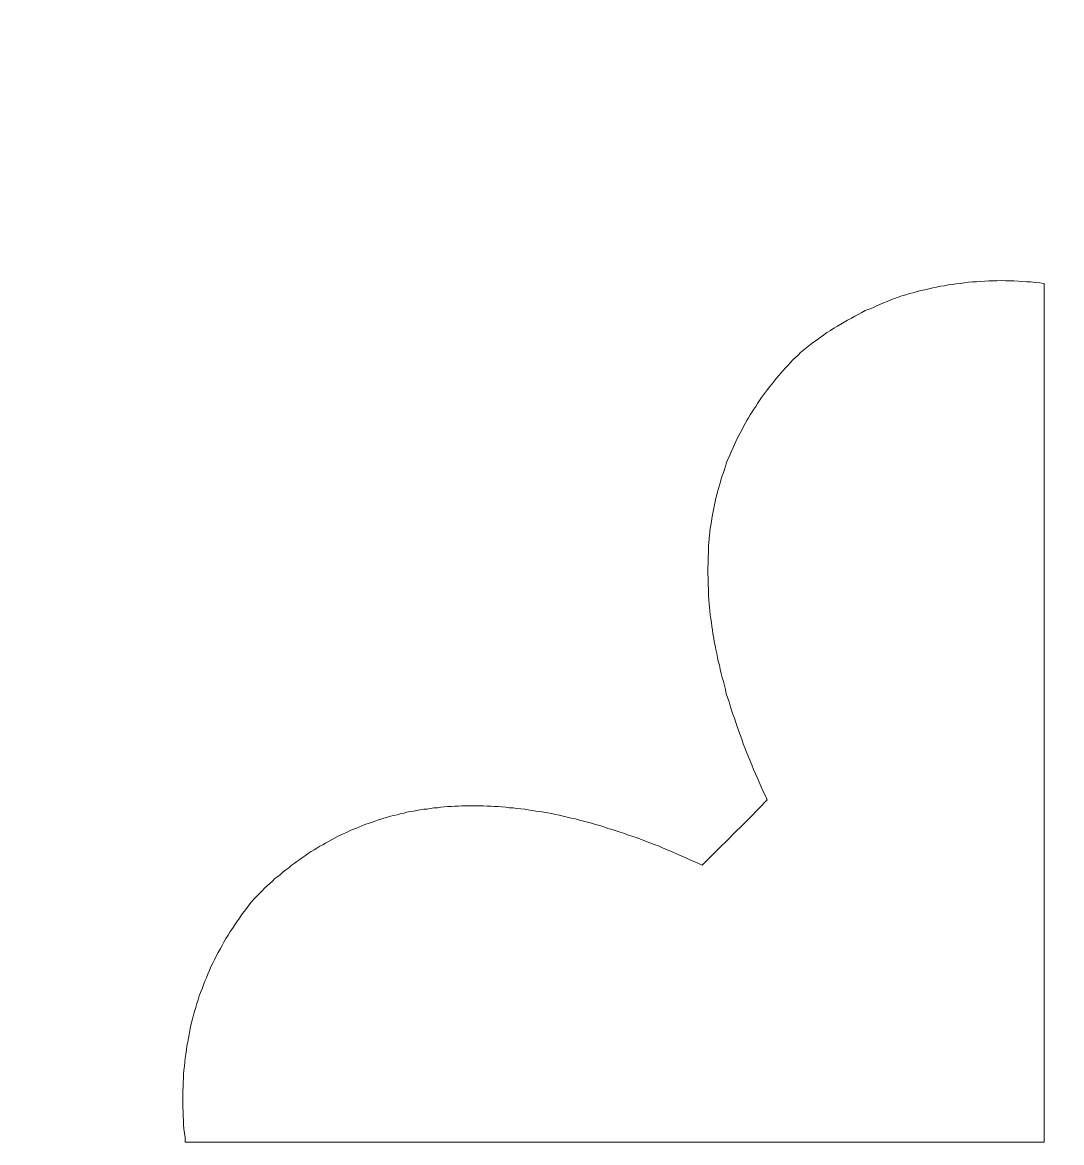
# Model space of a CAD drawing. Header units: centimetres. Extents: x -9.8 to 10, y -7 to 14.1.
# Drawn here: x 8.613 to 9.419, y -6.525 to -5.656 of the extents above; entities that cross this region are included whole.
import ezdxf

# ---------------------------------------------------------------- set-up
doc = ezdxf.new("R2010")
doc.units = ezdxf.units.CM
doc.header["$MEASUREMENT"] = 0
doc.layers.add('layer 1', color=7, linetype='Continuous')

msp = doc.modelspace()

# ---------------------------------------------------------------- linework, layer by layer
at = {"layer": 'layer 1', "color": 114, "lineweight": 9}
for points in [[(-9.82468, 2.6971), (-9.82468, 2.6971), (9.96952, 2.6971), (9.96952, 2.6971), (9.96952, 2.6971), (9.96952, 2.6971), (9.96952, -6.95964), (9.96952, -6.95964), (9.96952, -6.95964), (9.96952, -6.95964), (-9.82468, -6.95964), (-9.82468, -6.95964), (-9.82468, -6.95964), (-9.82468, -6.95964), (-9.82468, 2.6971), (-9.82468, 2.6971)], [(-9.57944, 2.4229), (-9.57944, 2.4229), (9.72428, 2.4229), (9.72428, 2.4229), (9.72428, 2.4229), (9.72428, 2.4229), (9.72428, -6.74336), (9.72428, -6.74336), (9.72428, -6.74336), (9.72428, -6.74336), (-9.57944, -6.74336), (-9.57944, -6.74336), (-9.57944, -6.74336), (-9.57944, -6.74336), (-9.57944, 2.4229), (-9.57944, 2.4229)]]:
    msp.add_open_spline(points, degree=3, knots=[0, 0, 0, 0, 0.2, 0.2, 0.2, 0.2, 0.4, 0.4, 0.4, 0.4, 0.6, 0.6, 0.6, 0.6, 1, 1, 1, 1], dxfattribs=at)
at = {"layer": 'layer 1', "color": 177, "lineweight": 9}
for points, knots in [([(8.2899, -6.70952), (8.2899, -6.70952), (8.5993, -6.70952), (8.5993, -6.70952), (8.5993, -6.70952), (8.5993, -6.70952), (9.59126, -6.70952), (9.59126, -6.70952), (9.59126, -6.70952), (9.59126, -6.70952), (9.59126, -4.42055), (9.59126, -4.42055), (9.59126, -4.42055), (9.59126, -4.42055), (8.5993, -4.42055), (8.5993, -4.42055), (8.5993, -4.42055), (8.5993, -4.42055), (8.2899, -4.42055), (8.2899, -4.42055), (8.2899, -4.42055), (8.2899, -4.42055), (7.30229, -4.42055), (7.30229, -4.42055), (7.30229, -4.42055), (7.30229, -4.42055), (7.30229, -6.70952), (7.30229, -6.70952), (7.30229, -6.70952), (7.30229, -6.70952), (8.2899, -6.70952), (8.2899, -6.70952)], [0, 0, 0, 0, 0.111111, 0.111111, 0.111111, 0.111111, 0.222222, 0.222222, 0.222222, 0.222222, 0.333333, 0.333333, 0.333333, 0.333333, 0.444444, 0.444444, 0.444444, 0.444444, 0.555556, 0.555556, 0.555556, 0.555556, 0.666667, 0.666667, 0.666667, 0.666667, 0.777778, 0.777778, 0.777778, 0.777778, 1, 1, 1, 1]), ([(9.14045, -6.30937), (9.14045, -6.30937), (9.14045, -6.30937), (9.14045, -6.30937), (9.14045, -6.30937), (9.14045, -6.30937), (9.13692, -6.30771), (9.13692, -6.30771), (9.13692, -6.30771), (9.13692, -6.30771), (9.13339, -6.30626), (9.13339, -6.30626), (9.13339, -6.30626), (9.13339, -6.30626), (9.13027, -6.3048), (9.13027, -6.3048), (9.13027, -6.3048), (9.13027, -6.3048), (9.12674, -6.30314), (9.12674, -6.30314), (9.12674, -6.30314), (9.12674, -6.30314), (9.12321, -6.30169), (9.12321, -6.30169), (9.12321, -6.30169), (9.12321, -6.30169), (9.11989, -6.30024), (9.11989, -6.30024), (9.11989, -6.30024), (9.11989, -6.30024), (9.11657, -6.29878), (9.11657, -6.29878), (9.11657, -6.29878), (9.11657, -6.29878), (9.11324, -6.29733), (9.11324, -6.29733), (9.11324, -6.29733), (9.11324, -6.29733), (9.10971, -6.29587), (9.10971, -6.29587), (9.10971, -6.29587), (9.10971, -6.29587), (9.1066, -6.29442), (9.1066, -6.29442), (9.1066, -6.29442), (9.1066, -6.29442), (9.10328, -6.29338), (9.10328, -6.29338), (9.10328, -6.29338), (9.10328, -6.29338), (9.09975, -6.29193), (9.09975, -6.29193), (9.09975, -6.29193), (9.09975, -6.29193), (9.09642, -6.29068), (9.09642, -6.29068), (9.09642, -6.29068), (9.09642, -6.29068), (9.09331, -6.28944), (9.09331, -6.28944), (9.09331, -6.28944), (9.09331, -6.28944), (9.08999, -6.28819), (9.08999, -6.28819), (9.08999, -6.28819), (9.08999, -6.28819), (9.08666, -6.28715), (9.08666, -6.28715), (9.08666, -6.28715), (9.08666, -6.28715), (9.08334, -6.28591), (9.08334, -6.28591), (9.08334, -6.28591), (9.08334, -6.28591), (9.08023, -6.28466), (9.08023, -6.28466), (9.08023, -6.28466), (9.08023, -6.28466), (9.0769, -6.28362), (9.0769, -6.28362), (9.0769, -6.28362), (9.0769, -6.28362), (9.07358, -6.28259), (9.07358, -6.28259), (9.07358, -6.28259), (9.07358, -6.28259), (9.07047, -6.28155), (9.07047, -6.28155), (9.07047, -6.28155), (9.07047, -6.28155), (9.06735, -6.28072), (9.06735, -6.28072), (9.06735, -6.28072), (9.06735, -6.28072), (9.06403, -6.27968), (9.06403, -6.27968), (9.06403, -6.27968), (9.06403, -6.27968), (9.06091, -6.27864), (9.06091, -6.27864), (9.06091, -6.27864), (9.06091, -6.27864), (9.05759, -6.27781), (9.05759, -6.27781), (9.05759, -6.27781), (9.05759, -6.27781), (9.05468, -6.27677), (9.05468, -6.27677), (9.05468, -6.27677), (9.05468, -6.27677), (9.05136, -6.27594), (9.05136, -6.27594), (9.05136, -6.27594), (9.05136, -6.27594), (9.04825, -6.27511), (9.04825, -6.27511), (9.04825, -6.27511), (9.04825, -6.27511), (9.04513, -6.27428), (9.04513, -6.27428), (9.04513, -6.27428), (9.04513, -6.27428), (9.04202, -6.27345), (9.04202, -6.27345), (9.04202, -6.27345), (9.04202, -6.27345), (9.0389, -6.27283), (9.0389, -6.27283), (9.0389, -6.27283), (9.0389, -6.27283), (9.03579, -6.27199), (9.03579, -6.27199), (9.03579, -6.27199), (9.03579, -6.27199), (9.03267, -6.27137), (9.03267, -6.27137), (9.03267, -6.27137), (9.03267, -6.27137), (9.02956, -6.27054), (9.02956, -6.27054), (9.02956, -6.27054), (9.02956, -6.27054), (9.02665, -6.26992), (9.02665, -6.26992), (9.02665, -6.26992), (9.02665, -6.26992), (9.02354, -6.2693), (9.02354, -6.2693), (9.02354, -6.2693), (9.02354, -6.2693), (9.02063, -6.26867), (9.02063, -6.26867), (9.02063, -6.26867), (9.02063, -6.26867), (9.01751, -6.26826), (9.01751, -6.26826), (9.01751, -6.26826), (9.01751, -6.26826), (9.01461, -6.26763), (9.01461, -6.26763), (9.01461, -6.26763), (9.01461, -6.26763), (9.01149, -6.26743), (9.01149, -6.26743), (9.01149, -6.26743), (9.01149, -6.26743), (9.00859, -6.2668), (9.00859, -6.2668), (9.00859, -6.2668), (9.00859, -6.2668), (9.00547, -6.26639), (9.00547, -6.26639), (9.00547, -6.26639), (9.00547, -6.26639), (9.00277, -6.26597), (9.00277, -6.26597), (9.00277, -6.26597), (9.00277, -6.26597), (8.99966, -6.26556), (8.99966, -6.26556), (8.99966, -6.26556), (8.99966, -6.26556), (8.99675, -6.26535), (8.99675, -6.26535), (8.99675, -6.26535), (8.99675, -6.26535), (8.99384, -6.26493), (8.99384, -6.26493), (8.99384, -6.26493), (8.99384, -6.26493), (8.99073, -6.26473), (8.99073, -6.26473), (8.99073, -6.26473), (8.99073, -6.26473), (8.98803, -6.26431), (8.98803, -6.26431), (8.98803, -6.26431), (8.98803, -6.26431), (8.98512, -6.2641), (8.98512, -6.2641), (8.98512, -6.2641), (8.98512, -6.2641), (8.98221, -6.2639), (8.98221, -6.2639), (8.98221, -6.2639), (8.98221, -6.2639), (8.97931, -6.26369), (8.97931, -6.26369), (8.97931, -6.26369), (8.97931, -6.26369), (8.97661, -6.26348), (8.97661, -6.26348), (8.97661, -6.26348), (8.97661, -6.26348), (8.9737, -6.26348), (8.9737, -6.26348), (8.9737, -6.26348), (8.9737, -6.26348), (8.97079, -6.26327), (8.97079, -6.26327), (8.97079, -6.26327), (8.97079, -6.26327), (8.96789, -6.26327), (8.96789, -6.26327), (8.96789, -6.26327), (8.96789, -6.26327), (8.96519, -6.26327), (8.96519, -6.26327), (8.96519, -6.26327), (8.96519, -6.26327), (8.96249, -6.26327), (8.96249, -6.26327), (8.96249, -6.26327), (8.96249, -6.26327), (8.95958, -6.26327), (8.95958, -6.26327), (8.95958, -6.26327), (8.95958, -6.26327), (8.95688, -6.26327), (8.95688, -6.26327), (8.95688, -6.26327), (8.95688, -6.26327), (8.95397, -6.26327), (8.95397, -6.26327), (8.95397, -6.26327), (8.95397, -6.26327), (8.95127, -6.26348), (8.95127, -6.26348), (8.95127, -6.26348), (8.95127, -6.26348), (8.94857, -6.26348), (8.94857, -6.26348), (8.94857, -6.26348), (8.94857, -6.26348), (8.94587, -6.26369), (8.94587, -6.26369), (8.94587, -6.26369), (8.94587, -6.26369), (8.94297, -6.2639), (8.94297, -6.2639), (8.94297, -6.2639), (8.94297, -6.2639), (8.94027, -6.2641), (8.94027, -6.2641), (8.94027, -6.2641), (8.94027, -6.2641), (8.93778, -6.26431), (8.93778, -6.26431), (8.93778, -6.26431), (8.93778, -6.26431), (8.93508, -6.26473), (8.93508, -6.26473), (8.93508, -6.26473), (8.93508, -6.26473), (8.93238, -6.26493), (8.93238, -6.26493), (8.93238, -6.26493), (8.93238, -6.26493), (8.92968, -6.26535), (8.92968, -6.26535), (8.92968, -6.26535), (8.92968, -6.26535), (8.92698, -6.26577), (8.92698, -6.26577), (8.92698, -6.26577), (8.92698, -6.26577), (8.92449, -6.26597), (8.92449, -6.26597), (8.92449, -6.26597), (8.92449, -6.26597), (8.92179, -6.26639), (8.92179, -6.26639), (8.92179, -6.26639), (8.92179, -6.26639), (8.91909, -6.26701), (8.91909, -6.26701), (8.91909, -6.26701), (8.91909, -6.26701), (8.91659, -6.26743), (8.91659, -6.26743), (8.91659, -6.26743), (8.91659, -6.26743), (8.9139, -6.26763), (8.9139, -6.26763), (8.9139, -6.26763), (8.9139, -6.26763), (8.9114, -6.26826), (8.9114, -6.26826), (8.9114, -6.26826), (8.9114, -6.26826), (8.90891, -6.26888), (8.90891, -6.26888), (8.90891, -6.26888), (8.90891, -6.26888), (8.90621, -6.2695), (8.90621, -6.2695), (8.90621, -6.2695), (8.90621, -6.2695), (8.90372, -6.27013), (8.90372, -6.27013), (8.90372, -6.27013), (8.90372, -6.27013), (8.90102, -6.27075), (8.90102, -6.27075), (8.90102, -6.27075), (8.90102, -6.27075), (8.89874, -6.27137), (8.89874, -6.27137), (8.89874, -6.27137), (8.89874, -6.27137), (8.89624, -6.27199), (8.89624, -6.27199), (8.89624, -6.27199), (8.89624, -6.27199), (8.89355, -6.27283), (8.89355, -6.27283), (8.89355, -6.27283), (8.89355, -6.27283), (8.89105, -6.27366), (8.89105, -6.27366), (8.89105, -6.27366), (8.89105, -6.27366), (8.88856, -6.27449), (8.88856, -6.27449), (8.88856, -6.27449), (8.88856, -6.27449), (8.88607, -6.27532), (8.88607, -6.27532), (8.88607, -6.27532), (8.88607, -6.27532), (8.88379, -6.27615), (8.88379, -6.27615), (8.88379, -6.27615), (8.88379, -6.27615), (8.88129, -6.27698), (8.88129, -6.27698), (8.88129, -6.27698), (8.88129, -6.27698), (8.8788, -6.27781), (8.8788, -6.27781), (8.8788, -6.27781), (8.8788, -6.27781), (8.87631, -6.27885), (8.87631, -6.27885), (8.87631, -6.27885), (8.87631, -6.27885), (8.87403, -6.27989), (8.87403, -6.27989), (8.87403, -6.27989), (8.87403, -6.27989), (8.87174, -6.28072), (8.87174, -6.28072), (8.87174, -6.28072), (8.87174, -6.28072), (8.86925, -6.28155), (8.86925, -6.28155), (8.86925, -6.28155), (8.86925, -6.28155), (8.86697, -6.28259), (8.86697, -6.28259), (8.86697, -6.28259), (8.86697, -6.28259), (8.86447, -6.28383), (8.86447, -6.28383), (8.86447, -6.28383), (8.86447, -6.28383), (8.86198, -6.28487), (8.86198, -6.28487), (8.86198, -6.28487), (8.86198, -6.28487), (8.85991, -6.28612), (8.85991, -6.28612), (8.85991, -6.28612), (8.85991, -6.28612), (8.85762, -6.28715), (8.85762, -6.28715), (8.85762, -6.28715), (8.85762, -6.28715), (8.85513, -6.2884), (8.85513, -6.2884), (8.85513, -6.2884), (8.85513, -6.2884), (8.85285, -6.28965), (8.85285, -6.28965), (8.85285, -6.28965), (8.85285, -6.28965), (8.85056, -6.29089), (8.85056, -6.29089), (8.85056, -6.29089), (8.85056, -6.29089), (8.84828, -6.29214), (8.84828, -6.29214), (8.84828, -6.29214), (8.84828, -6.29214), (8.8462, -6.29359), (8.8462, -6.29359), (8.8462, -6.29359), (8.8462, -6.29359), (8.84392, -6.29463), (8.84392, -6.29463), (8.84392, -6.29463), (8.84392, -6.29463), (8.84163, -6.29608), (8.84163, -6.29608), (8.84163, -6.29608), (8.84163, -6.29608), (8.83935, -6.29733), (8.83935, -6.29733), (8.83935, -6.29733), (8.83935, -6.29733), (8.83706, -6.29878), (8.83706, -6.29878), (8.83706, -6.29878), (8.83706, -6.29878), (8.83478, -6.30024), (8.83478, -6.30024), (8.83478, -6.30024), (8.83478, -6.30024), (8.8327, -6.3019), (8.8327, -6.3019), (8.8327, -6.3019), (8.8327, -6.3019), (8.83042, -6.30335), (8.83042, -6.30335), (8.83042, -6.30335), (8.83042, -6.30335), (8.82834, -6.3048), (8.82834, -6.3048), (8.82834, -6.3048), (8.82834, -6.3048), (8.82606, -6.30647), (8.82606, -6.30647), (8.82606, -6.30647), (8.82606, -6.30647), (8.82398, -6.30792), (8.82398, -6.30792), (8.82398, -6.30792), (8.82398, -6.30792), (8.8217, -6.30958), (8.8217, -6.30958), (8.8217, -6.30958), (8.8217, -6.30958), (8.81983, -6.31124), (8.81983, -6.31124), (8.81983, -6.31124), (8.81983, -6.31124), (8.81754, -6.3129), (8.81754, -6.3129), (8.81754, -6.3129), (8.81754, -6.3129), (8.81547, -6.31456), (8.81547, -6.31456), (8.81547, -6.31456), (8.81547, -6.31456), (8.81339, -6.31643), (8.81339, -6.31643), (8.81339, -6.31643), (8.81339, -6.31643), (8.81131, -6.31809), (8.81131, -6.31809), (8.81131, -6.31809), (8.81131, -6.31809), (8.80903, -6.31976), (8.80903, -6.31976), (8.80903, -6.31976), (8.80903, -6.31976), (8.80716, -6.32162), (8.80716, -6.32162), (8.80716, -6.32162), (8.80716, -6.32162), (8.80508, -6.32349), (8.80508, -6.32349), (8.80508, -6.32349), (8.80508, -6.32349), (8.80301, -6.32536), (8.80301, -6.32536), (8.80301, -6.32536), (8.80301, -6.32536), (8.80093, -6.32723), (8.80093, -6.32723), (8.80093, -6.32723), (8.80093, -6.32723), (8.79906, -6.32931), (8.79906, -6.32931), (8.79906, -6.32931), (8.79906, -6.32931), (8.79699, -6.33118), (8.79699, -6.33118), (8.79699, -6.33118), (8.79699, -6.33118), (8.79512, -6.33304), (8.79512, -6.33304), (8.79512, -6.33304), (8.79512, -6.33304), (8.79304, -6.33512), (8.79304, -6.33512), (8.79304, -6.33512), (8.79304, -6.33512), (8.79304, -6.33512), (8.79304, -6.33512), (8.79304, -6.33512), (8.79304, -6.33512), (8.79096, -6.33761), (8.79096, -6.33761), (8.79096, -6.33761), (8.79096, -6.33761), (8.7891, -6.34011), (8.7891, -6.34011), (8.7891, -6.34011), (8.7891, -6.34011), (8.78702, -6.3428), (8.78702, -6.3428), (8.78702, -6.3428), (8.78702, -6.3428), (8.78515, -6.3453), (8.78515, -6.3453), (8.78515, -6.3453), (8.78515, -6.3453), (8.78307, -6.34779), (8.78307, -6.34779), (8.78307, -6.34779), (8.78307, -6.34779), (8.78141, -6.35049), (8.78141, -6.35049), (8.78141, -6.35049), (8.78141, -6.35049), (8.77954, -6.35319), (8.77954, -6.35319), (8.77954, -6.35319), (8.77954, -6.35319), (8.77788, -6.35568), (8.77788, -6.35568), (8.77788, -6.35568), (8.77788, -6.35568), (8.77601, -6.35838), (8.77601, -6.35838), (8.77601, -6.35838), (8.77601, -6.35838), (8.77435, -6.36087), (8.77435, -6.36087), (8.77435, -6.36087), (8.77435, -6.36087), (8.77269, -6.36357), (8.77269, -6.36357), (8.77269, -6.36357), (8.77269, -6.36357), (8.77103, -6.36627), (8.77103, -6.36627), (8.77103, -6.36627), (8.77103, -6.36627), (8.76937, -6.36897), (8.76937, -6.36897), (8.76937, -6.36897), (8.76937, -6.36897), (8.76812, -6.37167), (8.76812, -6.37167), (8.76812, -6.37167), (8.76812, -6.37167), (8.76646, -6.37437), (8.76646, -6.37437), (8.76646, -6.37437), (8.76646, -6.37437), (8.76501, -6.37707), (8.76501, -6.37707), (8.76501, -6.37707), (8.76501, -6.37707), (8.76355, -6.37997), (8.76355, -6.37997), (8.76355, -6.37997), (8.76355, -6.37997), (8.7621, -6.38267), (8.7621, -6.38267), (8.7621, -6.38267), (8.7621, -6.38267), (8.76085, -6.38537), (8.76085, -6.38537), (8.76085, -6.38537), (8.76085, -6.38537), (8.7594, -6.38807), (8.7594, -6.38807), (8.7594, -6.38807), (8.7594, -6.38807), (8.75815, -6.39098), (8.75815, -6.39098), (8.75815, -6.39098), (8.75815, -6.39098), (8.75691, -6.39389), (8.75691, -6.39389), (8.75691, -6.39389), (8.75691, -6.39389), (8.75587, -6.39659), (8.75587, -6.39659), (8.75587, -6.39659), (8.75587, -6.39659), (8.75462, -6.39929), (8.75462, -6.39929), (8.75462, -6.39929), (8.75462, -6.39929), (8.75359, -6.40219), (8.75359, -6.40219), (8.75359, -6.40219), (8.75359, -6.40219), (8.75255, -6.4051), (8.75255, -6.4051), (8.75255, -6.4051), (8.75255, -6.4051), (8.7513, -6.40801), (8.7513, -6.40801), (8.7513, -6.40801), (8.7513, -6.40801), (8.75026, -6.41071), (8.75026, -6.41071), (8.75026, -6.41071), (8.75026, -6.41071), (8.74943, -6.41382), (8.74943, -6.41382), (8.74943, -6.41382), (8.74943, -6.41382), (8.7484, -6.41673), (8.7484, -6.41673), (8.7484, -6.41673), (8.7484, -6.41673), (8.74756, -6.41964), (8.74756, -6.41964), (8.74756, -6.41964), (8.74756, -6.41964), (8.74673, -6.42275), (8.74673, -6.42275), (8.74673, -6.42275), (8.74673, -6.42275), (8.7459, -6.42545), (8.7459, -6.42545), (8.7459, -6.42545), (8.7459, -6.42545), (8.74507, -6.42857), (8.74507, -6.42857), (8.74507, -6.42857), (8.74507, -6.42857), (8.74424, -6.43147), (8.74424, -6.43147), (8.74424, -6.43147), (8.74424, -6.43147), (8.74362, -6.43459), (8.74362, -6.43459), (8.74362, -6.43459), (8.74362, -6.43459), (8.743, -6.43749), (8.743, -6.43749), (8.743, -6.43749), (8.743, -6.43749), (8.74237, -6.44061), (8.74237, -6.44061), (8.74237, -6.44061), (8.74237, -6.44061), (8.74196, -6.44352), (8.74196, -6.44352), (8.74196, -6.44352), (8.74196, -6.44352), (8.74133, -6.44663), (8.74133, -6.44663), (8.74133, -6.44663), (8.74133, -6.44663), (8.74071, -6.44954), (8.74071, -6.44954), (8.74071, -6.44954), (8.74071, -6.44954), (8.7403, -6.45265), (8.7403, -6.45265), (8.7403, -6.45265), (8.7403, -6.45265), (8.73988, -6.45598), (8.73988, -6.45598), (8.73988, -6.45598), (8.73988, -6.45598), (8.73947, -6.45909), (8.73947, -6.45909), (8.73947, -6.45909), (8.73947, -6.45909), (8.73905, -6.46221), (8.73905, -6.46221), (8.73905, -6.46221), (8.73905, -6.46221), (8.73884, -6.46511), (8.73884, -6.46511), (8.73884, -6.46511), (8.73884, -6.46511), (8.73843, -6.46844), (8.73843, -6.46844), (8.73843, -6.46844), (8.73843, -6.46844), (8.73822, -6.47155), (8.73822, -6.47155), (8.73822, -6.47155), (8.73822, -6.47155), (8.73801, -6.47487), (8.73801, -6.47487), (8.73801, -6.47487), (8.73801, -6.47487), (8.7378, -6.47778), (8.7378, -6.47778), (8.7378, -6.47778), (8.7378, -6.47778), (8.7378, -6.4811), (8.7378, -6.4811), (8.7378, -6.4811), (8.7378, -6.4811), (8.7376, -6.48442), (8.7376, -6.48442), (8.7376, -6.48442), (8.7376, -6.48442), (8.7376, -6.48775), (8.7376, -6.48775), (8.7376, -6.48775), (8.7376, -6.48775), (8.7376, -6.49065), (8.7376, -6.49065), (8.7376, -6.49065), (8.7376, -6.49065), (8.7376, -6.49398), (8.7376, -6.49398), (8.7376, -6.49398), (8.7376, -6.49398), (8.7376, -6.4973), (8.7376, -6.4973), (8.7376, -6.4973), (8.7376, -6.4973), (8.7378, -6.50062), (8.7378, -6.50062), (8.7378, -6.50062), (8.7378, -6.50062), (8.7378, -6.50394), (8.7378, -6.50394), (8.7378, -6.50394), (8.7378, -6.50394), (8.73801, -6.50727), (8.73801, -6.50727), (8.73801, -6.50727), (8.73801, -6.50727), (8.73822, -6.51059), (8.73822, -6.51059), (8.73822, -6.51059), (8.73822, -6.51059), (8.73843, -6.51391), (8.73843, -6.51391), (8.73843, -6.51391), (8.73843, -6.51391), (8.73884, -6.51723), (8.73884, -6.51723), (8.73884, -6.51723), (8.73884, -6.51723), (8.73926, -6.52056), (8.73926, -6.52056), (8.73926, -6.52056), (8.73926, -6.52056), (8.73947, -6.52409), (8.73947, -6.52409), (8.73947, -6.52409), (8.73947, -6.52409), (9.40562, -6.52409), (9.40562, -6.52409), (9.40562, -6.52409), (9.40562, -6.52409), (9.40562, -5.85793), (9.40562, -5.85793), (9.40562, -5.85793), (9.40562, -5.85793), (9.40562, -5.85793), (9.40562, -5.85793), (9.40562, -5.85793), (9.40562, -5.85793), (9.4023, -5.85752), (9.4023, -5.85752), (9.4023, -5.85752), (9.4023, -5.85752), (9.39898, -5.85731), (9.39898, -5.85731), (9.39898, -5.85731), (9.39898, -5.85731), (9.39544, -5.85689), (9.39544, -5.85689), (9.39544, -5.85689), (9.39544, -5.85689), (9.39212, -5.85669), (9.39212, -5.85669), (9.39212, -5.85669), (9.39212, -5.85669), (9.38901, -5.85648), (9.38901, -5.85648), (9.38901, -5.85648), (9.38901, -5.85648), (9.38548, -5.85627), (9.38548, -5.85627), (9.38548, -5.85627), (9.38548, -5.85627), (9.38216, -5.85606), (9.38216, -5.85606), (9.38216, -5.85606), (9.38216, -5.85606), (9.37904, -5.85606), (9.37904, -5.85606), (9.37904, -5.85606), (9.37904, -5.85606), (9.37572, -5.85606), (9.37572, -5.85606), (9.37572, -5.85606), (9.37572, -5.85606), (9.3724, -5.85586), (9.3724, -5.85586), (9.3724, -5.85586), (9.3724, -5.85586), (9.36907, -5.85606), (9.36907, -5.85606), (9.36907, -5.85606), (9.36907, -5.85606), (9.36617, -5.85606), (9.36617, -5.85606), (9.36617, -5.85606), (9.36617, -5.85606), (9.36284, -5.85606), (9.36284, -5.85606), (9.36284, -5.85606), (9.36284, -5.85606), (9.35952, -5.85627), (9.35952, -5.85627), (9.35952, -5.85627), (9.35952, -5.85627), (9.35641, -5.85648), (9.35641, -5.85648), (9.35641, -5.85648), (9.35641, -5.85648), (9.35308, -5.85669), (9.35308, -5.85669), (9.35308, -5.85669), (9.35308, -5.85669), (9.35018, -5.85689), (9.35018, -5.85689), (9.35018, -5.85689), (9.35018, -5.85689), (9.34685, -5.8571), (9.34685, -5.8571), (9.34685, -5.8571), (9.34685, -5.8571), (9.34374, -5.85752), (9.34374, -5.85752), (9.34374, -5.85752), (9.34374, -5.85752), (9.34062, -5.85793), (9.34062, -5.85793), (9.34062, -5.85793), (9.34062, -5.85793), (9.33751, -5.85835), (9.33751, -5.85835), (9.33751, -5.85835), (9.33751, -5.85835), (9.33439, -5.85876), (9.33439, -5.85876), (9.33439, -5.85876), (9.33439, -5.85876), (9.33128, -5.85918), (9.33128, -5.85918), (9.33128, -5.85918), (9.33128, -5.85918), (9.32817, -5.8598), (9.32817, -5.8598), (9.32817, -5.8598), (9.32817, -5.8598), (9.32526, -5.86022), (9.32526, -5.86022), (9.32526, -5.86022), (9.32526, -5.86022), (9.32214, -5.86084), (9.32214, -5.86084), (9.32214, -5.86084), (9.32214, -5.86084), (9.31924, -5.86146), (9.31924, -5.86146), (9.31924, -5.86146), (9.31924, -5.86146), (9.31612, -5.86209), (9.31612, -5.86209), (9.31612, -5.86209), (9.31612, -5.86209), (9.31321, -5.86292), (9.31321, -5.86292), (9.31321, -5.86292), (9.31321, -5.86292), (9.3101, -5.86354), (9.3101, -5.86354), (9.3101, -5.86354), (9.3101, -5.86354), (9.30719, -5.86437), (9.30719, -5.86437), (9.30719, -5.86437), (9.30719, -5.86437), (9.30408, -5.8652), (9.30408, -5.8652), (9.30408, -5.8652), (9.30408, -5.8652), (9.30117, -5.86582), (9.30117, -5.86582), (9.30117, -5.86582), (9.30117, -5.86582), (9.29847, -5.86686), (9.29847, -5.86686), (9.29847, -5.86686), (9.29847, -5.86686), (9.29536, -5.86769), (9.29536, -5.86769), (9.29536, -5.86769), (9.29536, -5.86769), (9.29245, -5.86873), (9.29245, -5.86873), (9.29245, -5.86873), (9.29245, -5.86873), (9.28954, -5.86977), (9.28954, -5.86977), (9.28954, -5.86977), (9.28954, -5.86977), (9.28684, -5.87081), (9.28684, -5.87081), (9.28684, -5.87081), (9.28684, -5.87081), (9.28393, -5.87205), (9.28393, -5.87205), (9.28393, -5.87205), (9.28393, -5.87205), (9.28103, -5.87309), (9.28103, -5.87309), (9.28103, -5.87309), (9.28103, -5.87309), (9.27812, -5.87434), (9.27812, -5.87434), (9.27812, -5.87434), (9.27812, -5.87434), (9.27521, -5.87558), (9.27521, -5.87558), (9.27521, -5.87558), (9.27521, -5.87558), (9.27272, -5.87683), (9.27272, -5.87683), (9.27272, -5.87683), (9.27272, -5.87683), (9.26981, -5.87808), (9.26981, -5.87808), (9.26981, -5.87808), (9.26981, -5.87808), (9.26691, -5.87911), (9.26691, -5.87911), (9.26691, -5.87911), (9.26691, -5.87911), (9.26421, -5.88057), (9.26421, -5.88057), (9.26421, -5.88057), (9.26421, -5.88057), (9.26151, -5.88202), (9.26151, -5.88202), (9.26151, -5.88202), (9.26151, -5.88202), (9.25881, -5.88347), (9.25881, -5.88347), (9.25881, -5.88347), (9.25881, -5.88347), (9.25611, -5.88493), (9.25611, -5.88493), (9.25611, -5.88493), (9.25611, -5.88493), (9.2532, -5.88638), (9.2532, -5.88638), (9.2532, -5.88638), (9.2532, -5.88638), (9.2505, -5.88804), (9.2505, -5.88804), (9.2505, -5.88804), (9.2505, -5.88804), (9.24801, -5.8897), (9.24801, -5.8897), (9.24801, -5.8897), (9.24801, -5.8897), (9.24531, -5.89116), (9.24531, -5.89116), (9.24531, -5.89116), (9.24531, -5.89116), (9.24261, -5.89282), (9.24261, -5.89282), (9.24261, -5.89282), (9.24261, -5.89282), (9.23991, -5.89448), (9.23991, -5.89448), (9.23991, -5.89448), (9.23991, -5.89448), (9.23721, -5.89614), (9.23721, -5.89614), (9.23721, -5.89614), (9.23721, -5.89614), (9.23472, -5.89801), (9.23472, -5.89801), (9.23472, -5.89801), (9.23472, -5.89801), (9.23202, -5.89988), (9.23202, -5.89988), (9.23202, -5.89988), (9.23202, -5.89988), (9.22953, -5.90175), (9.22953, -5.90175), (9.22953, -5.90175), (9.22953, -5.90175), (9.22683, -5.90362), (9.22683, -5.90362), (9.22683, -5.90362), (9.22683, -5.90362), (9.22434, -5.90549), (9.22434, -5.90549), (9.22434, -5.90549), (9.22434, -5.90549), (9.22185, -5.90735), (9.22185, -5.90735), (9.22185, -5.90735), (9.22185, -5.90735), (9.21935, -5.90943), (9.21935, -5.90943), (9.21935, -5.90943), (9.21935, -5.90943), (9.21665, -5.91151), (9.21665, -5.91151), (9.21665, -5.91151), (9.21665, -5.91151), (9.21665, -5.91151), (9.21665, -5.91151), (9.21665, -5.91151), (9.21665, -5.91151), (9.21479, -5.91358), (9.21479, -5.91358), (9.21479, -5.91358), (9.21479, -5.91358), (9.21271, -5.91545), (9.21271, -5.91545), (9.21271, -5.91545), (9.21271, -5.91545), (9.21063, -5.91732), (9.21063, -5.91732), (9.21063, -5.91732), (9.21063, -5.91732), (9.20897, -5.9194), (9.20897, -5.9194), (9.20897, -5.9194), (9.20897, -5.9194), (9.2071, -5.92147), (9.2071, -5.92147), (9.2071, -5.92147), (9.2071, -5.92147), (9.20503, -5.92355), (9.20503, -5.92355), (9.20503, -5.92355), (9.20503, -5.92355), (9.20316, -5.92563), (9.20316, -5.92563), (9.20316, -5.92563), (9.20316, -5.92563), (9.2015, -5.9277), (9.2015, -5.9277), (9.2015, -5.9277), (9.2015, -5.9277), (9.19963, -5.92978), (9.19963, -5.92978), (9.19963, -5.92978), (9.19963, -5.92978), (9.19776, -5.93165), (9.19776, -5.93165), (9.19776, -5.93165), (9.19776, -5.93165), (9.1963, -5.93393), (9.1963, -5.93393), (9.1963, -5.93393), (9.1963, -5.93393), (9.19464, -5.93601), (9.19464, -5.93601), (9.19464, -5.93601), (9.19464, -5.93601), (9.19277, -5.93809), (9.19277, -5.93809), (9.19277, -5.93809), (9.19277, -5.93809), (9.19111, -5.94037), (9.19111, -5.94037), (9.19111, -5.94037), (9.19111, -5.94037), (9.18945, -5.94245), (9.18945, -5.94245), (9.18945, -5.94245), (9.18945, -5.94245), (9.188, -5.94452), (9.188, -5.94452), (9.188, -5.94452), (9.188, -5.94452), (9.18634, -5.9466), (9.18634, -5.9466), (9.18634, -5.9466), (9.18634, -5.9466), (9.18488, -5.94889), (9.18488, -5.94889), (9.18488, -5.94889), (9.18488, -5.94889), (9.18343, -5.95117), (9.18343, -5.95117), (9.18343, -5.95117), (9.18343, -5.95117), (9.18198, -5.95345), (9.18198, -5.95345), (9.18198, -5.95345), (9.18198, -5.95345), (9.18052, -5.95553), (9.18052, -5.95553), (9.18052, -5.95553), (9.18052, -5.95553), (9.17907, -5.95761), (9.17907, -5.95761), (9.17907, -5.95761), (9.17907, -5.95761), (9.17762, -5.95989), (9.17762, -5.95989), (9.17762, -5.95989), (9.17762, -5.95989), (9.17637, -5.96217), (9.17637, -5.96217), (9.17637, -5.96217), (9.17637, -5.96217), (9.17492, -5.96446), (9.17492, -5.96446), (9.17492, -5.96446), (9.17492, -5.96446), (9.17367, -5.96674), (9.17367, -5.96674), (9.17367, -5.96674), (9.17367, -5.96674), (9.17242, -5.96903), (9.17242, -5.96903), (9.17242, -5.96903), (9.17242, -5.96903), (9.17139, -5.97131), (9.17139, -5.97131), (9.17139, -5.97131), (9.17139, -5.97131), (9.17014, -5.9736), (9.17014, -5.9736), (9.17014, -5.9736), (9.17014, -5.9736), (9.16889, -5.97588), (9.16889, -5.97588), (9.16889, -5.97588), (9.16889, -5.97588), (9.16765, -5.97837), (9.16765, -5.97837), (9.16765, -5.97837), (9.16765, -5.97837), (9.16661, -5.98066), (9.16661, -5.98066), (9.16661, -5.98066), (9.16661, -5.98066), (9.16536, -5.98294), (9.16536, -5.98294), (9.16536, -5.98294), (9.16536, -5.98294), (9.16433, -5.98522), (9.16433, -5.98522), (9.16433, -5.98522), (9.16433, -5.98522), (9.16329, -5.98772), (9.16329, -5.98772), (9.16329, -5.98772), (9.16329, -5.98772), (9.16225, -5.99), (9.16225, -5.99), (9.16225, -5.99), (9.16225, -5.99), (9.16121, -5.99249), (9.16121, -5.99249), (9.16121, -5.99249), (9.16121, -5.99249), (9.16017, -5.99498), (9.16017, -5.99498), (9.16017, -5.99498), (9.16017, -5.99498), (9.15934, -5.99727), (9.15934, -5.99727), (9.15934, -5.99727), (9.15934, -5.99727), (9.15851, -5.99976), (9.15851, -5.99976), (9.15851, -5.99976), (9.15851, -5.99976), (9.15768, -6.00225), (9.15768, -6.00225), (9.15768, -6.00225), (9.15768, -6.00225), (9.15685, -6.00474), (9.15685, -6.00474), (9.15685, -6.00474), (9.15685, -6.00474), (9.15602, -6.00724), (9.15602, -6.00724), (9.15602, -6.00724), (9.15602, -6.00724), (9.15519, -6.00952), (9.15519, -6.00952), (9.15519, -6.00952), (9.15519, -6.00952), (9.15457, -6.01201), (9.15457, -6.01201), (9.15457, -6.01201), (9.15457, -6.01201), (9.15374, -6.0145), (9.15374, -6.0145), (9.15374, -6.0145), (9.15374, -6.0145), (9.15311, -6.017), (9.15311, -6.017), (9.15311, -6.017), (9.15311, -6.017), (9.15228, -6.0197), (9.15228, -6.0197), (9.15228, -6.0197), (9.15228, -6.0197), (9.15166, -6.02198), (9.15166, -6.02198), (9.15166, -6.02198), (9.15166, -6.02198), (9.15104, -6.02468), (9.15104, -6.02468), (9.15104, -6.02468), (9.15104, -6.02468), (9.15041, -6.02717), (9.15041, -6.02717), (9.15041, -6.02717), (9.15041, -6.02717), (9.15, -6.02987), (9.15, -6.02987), (9.15, -6.02987), (9.15, -6.02987), (9.14937, -6.03236), (9.14937, -6.03236), (9.14937, -6.03236), (9.14937, -6.03236), (9.14896, -6.03485), (9.14896, -6.03485), (9.14896, -6.03485), (9.14896, -6.03485), (9.14834, -6.03755), (9.14834, -6.03755), (9.14834, -6.03755), (9.14834, -6.03755), (9.14792, -6.04025), (9.14792, -6.04025), (9.14792, -6.04025), (9.14792, -6.04025), (9.14751, -6.04274), (9.14751, -6.04274), (9.14751, -6.04274), (9.14751, -6.04274), (9.14709, -6.04544), (9.14709, -6.04544), (9.14709, -6.04544), (9.14709, -6.04544), (9.14668, -6.04794), (9.14668, -6.04794), (9.14668, -6.04794), (9.14668, -6.04794), (9.14647, -6.05064), (9.14647, -6.05064), (9.14647, -6.05064), (9.14647, -6.05064), (9.14605, -6.05334), (9.14605, -6.05334), (9.14605, -6.05334), (9.14605, -6.05334), (9.14584, -6.05624), (9.14584, -6.05624), (9.14584, -6.05624), (9.14584, -6.05624), (9.14564, -6.05894), (9.14564, -6.05894), (9.14564, -6.05894), (9.14564, -6.05894), (9.14543, -6.06143), (9.14543, -6.06143), (9.14543, -6.06143), (9.14543, -6.06143), (9.14543, -6.06413), (9.14543, -6.06413), (9.14543, -6.06413), (9.14543, -6.06413), (9.14522, -6.06704), (9.14522, -6.06704), (9.14522, -6.06704), (9.14522, -6.06704), (9.14501, -6.06974), (9.14501, -6.06974), (9.14501, -6.06974), (9.14501, -6.06974), (9.14501, -6.07265), (9.14501, -6.07265), (9.14501, -6.07265), (9.14501, -6.07265), (9.14501, -6.07514), (9.14501, -6.07514), (9.14501, -6.07514), (9.14501, -6.07514), (9.14481, -6.07805), (9.14481, -6.07805), (9.14481, -6.07805), (9.14481, -6.07805), (9.14481, -6.08075), (9.14481, -6.08075), (9.14481, -6.08075), (9.14481, -6.08075), (9.14481, -6.08365), (9.14481, -6.08365), (9.14481, -6.08365), (9.14481, -6.08365), (9.14501, -6.08635), (9.14501, -6.08635), (9.14501, -6.08635), (9.14501, -6.08635), (9.14501, -6.08926), (9.14501, -6.08926), (9.14501, -6.08926), (9.14501, -6.08926), (9.14501, -6.09196), (9.14501, -6.09196), (9.14501, -6.09196), (9.14501, -6.09196), (9.14522, -6.09487), (9.14522, -6.09487), (9.14522, -6.09487), (9.14522, -6.09487), (9.14543, -6.09777), (9.14543, -6.09777), (9.14543, -6.09777), (9.14543, -6.09777), (9.14543, -6.10047), (9.14543, -6.10047), (9.14543, -6.10047), (9.14543, -6.10047), (9.14564, -6.10338), (9.14564, -6.10338), (9.14564, -6.10338), (9.14564, -6.10338), (9.14584, -6.10649), (9.14584, -6.10649), (9.14584, -6.10649), (9.14584, -6.10649), (9.14605, -6.1094), (9.14605, -6.1094), (9.14605, -6.1094), (9.14605, -6.1094), (9.14647, -6.1121), (9.14647, -6.1121), (9.14647, -6.1121), (9.14647, -6.1121), (9.14668, -6.11501), (9.14668, -6.11501), (9.14668, -6.11501), (9.14668, -6.11501), (9.14709, -6.11812), (9.14709, -6.11812), (9.14709, -6.11812), (9.14709, -6.11812), (9.14751, -6.12103), (9.14751, -6.12103), (9.14751, -6.12103), (9.14751, -6.12103), (9.14792, -6.12415), (9.14792, -6.12415), (9.14792, -6.12415), (9.14792, -6.12415), (9.14834, -6.12684), (9.14834, -6.12684), (9.14834, -6.12684), (9.14834, -6.12684), (9.14875, -6.12996), (9.14875, -6.12996), (9.14875, -6.12996), (9.14875, -6.12996), (9.14937, -6.13307), (9.14937, -6.13307), (9.14937, -6.13307), (9.14937, -6.13307), (9.14979, -6.13598), (9.14979, -6.13598), (9.14979, -6.13598), (9.14979, -6.13598), (9.15041, -6.13889), (9.15041, -6.13889), (9.15041, -6.13889), (9.15041, -6.13889), (9.15104, -6.142), (9.15104, -6.142), (9.15104, -6.142), (9.15104, -6.142), (9.15166, -6.14512), (9.15166, -6.14512), (9.15166, -6.14512), (9.15166, -6.14512), (9.15228, -6.14823), (9.15228, -6.14823), (9.15228, -6.14823), (9.15228, -6.14823), (9.15291, -6.15114), (9.15291, -6.15114), (9.15291, -6.15114), (9.15291, -6.15114), (9.15374, -6.15425), (9.15374, -6.15425), (9.15374, -6.15425), (9.15374, -6.15425), (9.15436, -6.15737), (9.15436, -6.15737), (9.15436, -6.15737), (9.15436, -6.15737), (9.15519, -6.16048), (9.15519, -6.16048), (9.15519, -6.16048), (9.15519, -6.16048), (9.15602, -6.1636), (9.15602, -6.1636), (9.15602, -6.1636), (9.15602, -6.1636), (9.15685, -6.16671), (9.15685, -6.16671), (9.15685, -6.16671), (9.15685, -6.16671), (9.15768, -6.16983), (9.15768, -6.16983), (9.15768, -6.16983), (9.15768, -6.16983), (9.15851, -6.17294), (9.15851, -6.17294), (9.15851, -6.17294), (9.15851, -6.17294), (9.15913, -6.17627), (9.15913, -6.17627), (9.15913, -6.17627), (9.15913, -6.17627), (9.16017, -6.17917), (9.16017, -6.17917), (9.16017, -6.17917), (9.16017, -6.17917), (9.16121, -6.1825), (9.16121, -6.1825), (9.16121, -6.1825), (9.16121, -6.1825), (9.16204, -6.18561), (9.16204, -6.18561), (9.16204, -6.18561), (9.16204, -6.18561), (9.16308, -6.18893), (9.16308, -6.18893), (9.16308, -6.18893), (9.16308, -6.18893), (9.16412, -6.19205), (9.16412, -6.19205), (9.16412, -6.19205), (9.16412, -6.19205), (9.16536, -6.19537), (9.16536, -6.19537), (9.16536, -6.19537), (9.16536, -6.19537), (9.1664, -6.19869), (9.1664, -6.19869), (9.1664, -6.19869), (9.1664, -6.19869), (9.16765, -6.20181), (9.16765, -6.20181), (9.16765, -6.20181), (9.16765, -6.20181), (9.16869, -6.20492), (9.16869, -6.20492), (9.16869, -6.20492), (9.16869, -6.20492), (9.16993, -6.20824), (9.16993, -6.20824), (9.16993, -6.20824), (9.16993, -6.20824), (9.17118, -6.21157), (9.17118, -6.21157), (9.17118, -6.21157), (9.17118, -6.21157), (9.17222, -6.2151), (9.17222, -6.2151), (9.17222, -6.2151), (9.17222, -6.2151), (9.17346, -6.21821), (9.17346, -6.21821), (9.17346, -6.21821), (9.17346, -6.21821), (9.17471, -6.22153), (9.17471, -6.22153), (9.17471, -6.22153), (9.17471, -6.22153), (9.17616, -6.22486), (9.17616, -6.22486), (9.17616, -6.22486), (9.17616, -6.22486), (9.17762, -6.22839), (9.17762, -6.22839), (9.17762, -6.22839), (9.17762, -6.22839), (9.17886, -6.2315), (9.17886, -6.2315), (9.17886, -6.2315), (9.17886, -6.2315), (9.18032, -6.23503), (9.18032, -6.23503), (9.18032, -6.23503), (9.18032, -6.23503), (9.18177, -6.23835), (9.18177, -6.23835), (9.18177, -6.23835), (9.18177, -6.23835), (9.18322, -6.24168), (9.18322, -6.24168), (9.18322, -6.24168), (9.18322, -6.24168), (9.18468, -6.245), (9.18468, -6.245), (9.18468, -6.245), (9.18468, -6.245), (9.18613, -6.24853), (9.18613, -6.24853), (9.18613, -6.24853), (9.18613, -6.24853), (9.18779, -6.25206), (9.18779, -6.25206), (9.18779, -6.25206), (9.18779, -6.25206), (9.18945, -6.25538), (9.18945, -6.25538), (9.18945, -6.25538), (9.18945, -6.25538), (9.19091, -6.2587), (9.19091, -6.2587), (9.19091, -6.2587), (9.19091, -6.2587), (9.19091, -6.2587), (9.19091, -6.2587), (9.19091, -6.2587), (9.19091, -6.2587), (9.17741, -6.27262), (9.17741, -6.27262), (9.17741, -6.27262), (9.17741, -6.27262), (9.17139, -6.27864), (9.17139, -6.27864), (9.17139, -6.27864), (9.17139, -6.27864), (9.16578, -6.28404), (9.16578, -6.28404), (9.16578, -6.28404), (9.16578, -6.28404), (9.15997, -6.28985), (9.15997, -6.28985), (9.15997, -6.28985), (9.15997, -6.28985), (9.15415, -6.29567), (9.15415, -6.29567), (9.15415, -6.29567), (9.15415, -6.29567), (9.14045, -6.30937), (9.14045, -6.30937)], [0, 0, 0, 0, 0.002513, 0.002513, 0.002513, 0.002513, 0.005025, 0.005025, 0.005025, 0.005025, 0.007538, 0.007538, 0.007538, 0.007538, 0.01005, 0.01005, 0.01005, 0.01005, 0.012563, 0.012563, 0.012563, 0.012563, 0.015075, 0.015075, 0.015075, 0.015075, 0.017588, 0.017588, 0.017588, 0.017588, 0.020101, 0.020101, 0.020101, 0.020101, 0.022613, 0.022613, 0.022613, 0.022613, 0.025126, 0.025126, 0.025126, 0.025126, 0.027638, 0.027638, 0.027638, 0.027638, 0.030151, 0.030151, 0.030151, 0.030151, 0.032663, 0.032663, 0.032663, 0.032663, 0.035176, 0.035176, 0.035176, 0.035176, 0.037688, 0.037688, 0.037688, 0.037688, 0.040201, 0.040201, 0.040201, 0.040201, 0.042714, 0.042714, 0.042714, 0.042714, 0.045226, 0.045226, 0.045226, 0.045226, 0.047739, 0.047739, 0.047739, 0.047739, 0.050251, 0.050251, 0.050251, 0.050251, 0.052764, 0.052764, 0.052764, 0.052764, 0.055276, 0.055276, 0.055276, 0.055276, 0.057789, 0.057789, 0.057789, 0.057789, 0.060302, 0.060302, 0.060302, 0.060302, 0.062814, 0.062814, 0.062814, 0.062814, 0.065327, 0.065327, 0.065327, 0.065327, 0.067839, 0.067839, 0.067839, 0.067839, 0.070352, 0.070352, 0.070352, 0.070352, 0.072864, 0.072864, 0.072864, 0.072864, 0.075377, 0.075377, 0.075377, 0.075377, 0.077889, 0.077889, 0.077889, 0.077889, 0.080402, 0.080402, 0.080402, 0.080402, 0.082915, 0.082915, 0.082915, 0.082915, 0.085427, 0.085427, 0.085427, 0.085427, 0.08794, 0.08794, 0.08794, 0.08794, 0.090452, 0.090452, 0.090452, 0.090452, 0.092965, 0.092965, 0.092965, 0.092965, 0.095477, 0.095477, 0.095477, 0.095477, 0.09799, 0.09799, 0.09799, 0.09799, 0.100503, 0.100503, 0.100503, 0.100503, 0.103015, 0.103015, 0.103015, 0.103015, 0.105528, 0.105528, 0.105528, 0.105528, 0.10804, 0.10804, 0.10804, 0.10804, 0.110553, 0.110553, 0.110553, 0.110553, 0.113065, 0.113065, 0.113065, 0.113065, 0.115578, 0.115578, 0.115578, 0.115578, 0.11809, 0.11809, 0.11809, 0.11809, 0.120603, 0.120603, 0.120603, 0.120603, 0.123116, 0.123116, 0.123116, 0.123116, 0.125628, 0.125628, 0.125628, 0.125628, 0.128141, 0.128141, 0.128141, 0.128141, 0.130653, 0.130653, 0.130653, 0.130653, 0.133166, 0.133166, 0.133166, 0.133166, 0.135678, 0.135678, 0.135678, 0.135678, 0.138191, 0.138191, 0.138191, 0.138191, 0.140704, 0.140704, 0.140704, 0.140704, 0.143216, 0.143216, 0.143216, 0.143216, 0.145729, 0.145729, 0.145729, 0.145729, 0.148241, 0.148241, 0.148241, 0.148241, 0.150754, 0.150754, 0.150754, 0.150754, 0.153266, 0.153266, 0.153266, 0.153266, 0.155779, 0.155779, 0.155779, 0.155779, 0.158291, 0.158291, 0.158291, 0.158291, 0.160804, 0.160804, 0.160804, 0.160804, 0.163317, 0.163317, 0.163317, 0.163317, 0.165829, 0.165829, 0.165829, 0.165829, 0.168342, 0.168342, 0.168342, 0.168342, 0.170854, 0.170854, 0.170854, 0.170854, 0.173367, 0.173367, 0.173367, 0.173367, 0.175879, 0.175879, 0.175879, 0.175879, 0.178392, 0.178392, 0.178392, 0.178392, 0.180905, 0.180905, 0.180905, 0.180905, 0.183417, 0.183417, 0.183417, 0.183417, 0.18593, 0.18593, 0.18593, 0.18593, 0.188442, 0.188442, 0.188442, 0.188442, 0.190955, 0.190955, 0.190955, 0.190955, 0.193467, 0.193467, 0.193467, 0.193467, 0.19598, 0.19598, 0.19598, 0.19598, 0.198492, 0.198492, 0.198492, 0.198492, 0.201005, 0.201005, 0.201005, 0.201005, 0.203518, 0.203518, 0.203518, 0.203518, 0.20603, 0.20603, 0.20603, 0.20603, 0.208543, 0.208543, 0.208543, 0.208543, 0.211055, 0.211055, 0.211055, 0.211055, 0.213568, 0.213568, 0.213568, 0.213568, 0.21608, 0.21608, 0.21608, 0.21608, 0.218593, 0.218593, 0.218593, 0.218593, 0.221106, 0.221106, 0.221106, 0.221106, 0.223618, 0.223618, 0.223618, 0.223618, 0.226131, 0.226131, 0.226131, 0.226131, 0.228643, 0.228643, 0.228643, 0.228643, 0.231156, 0.231156, 0.231156, 0.231156, 0.233668, 0.233668, 0.233668, 0.233668, 0.236181, 0.236181, 0.236181, 0.236181, 0.238693, 0.238693, 0.238693, 0.238693, 0.241206, 0.241206, 0.241206, 0.241206, 0.243719, 0.243719, 0.243719, 0.243719, 0.246231, 0.246231, 0.246231, 0.246231, 0.248744, 0.248744, 0.248744, 0.248744, 0.251256, 0.251256, 0.251256, 0.251256, 0.253769, 0.253769, 0.253769, 0.253769, 0.256281, 0.256281, 0.256281, 0.256281, 0.258794, 0.258794, 0.258794, 0.258794, 0.261307, 0.261307, 0.261307, 0.261307, 0.263819, 0.263819, 0.263819, 0.263819, 0.266332, 0.266332, 0.266332, 0.266332, 0.268844, 0.268844, 0.268844, 0.268844, 0.271357, 0.271357, 0.271357, 0.271357, 0.273869, 0.273869, 0.273869, 0.273869, 0.276382, 0.276382, 0.276382, 0.276382, 0.278894, 0.278894, 0.278894, 0.278894, 0.281407, 0.281407, 0.281407, 0.281407, 0.28392, 0.28392, 0.28392, 0.28392, 0.286432, 0.286432, 0.286432, 0.286432, 0.288945, 0.288945, 0.288945, 0.288945, 0.291457, 0.291457, 0.291457, 0.291457, 0.29397, 0.29397, 0.29397, 0.29397, 0.296482, 0.296482, 0.296482, 0.296482, 0.298995, 0.298995, 0.298995, 0.298995, 0.301508, 0.301508, 0.301508, 0.301508, 0.30402, 0.30402, 0.30402, 0.30402, 0.306533, 0.306533, 0.306533, 0.306533, 0.309045, 0.309045, 0.309045, 0.309045, 0.311558, 0.311558, 0.311558, 0.311558, 0.31407, 0.31407, 0.31407, 0.31407, 0.316583, 0.316583, 0.316583, 0.316583, 0.319095, 0.319095, 0.319095, 0.319095, 0.321608, 0.321608, 0.321608, 0.321608, 0.324121, 0.324121, 0.324121, 0.324121, 0.326633, 0.326633, 0.326633, 0.326633, 0.329146, 0.329146, 0.329146, 0.329146, 0.331658, 0.331658, 0.331658, 0.331658, 0.334171, 0.334171, 0.334171, 0.334171, 0.336683, 0.336683, 0.336683, 0.336683, 0.339196, 0.339196, 0.339196, 0.339196, 0.341709, 0.341709, 0.341709, 0.341709, 0.344221, 0.344221, 0.344221, 0.344221, 0.346734, 0.346734, 0.346734, 0.346734, 0.349246, 0.349246, 0.349246, 0.349246, 0.351759, 0.351759, 0.351759, 0.351759, 0.354271, 0.354271, 0.354271, 0.354271, 0.356784, 0.356784, 0.356784, 0.356784, 0.359296, 0.359296, 0.359296, 0.359296, 0.361809, 0.361809, 0.361809, 0.361809, 0.364322, 0.364322, 0.364322, 0.364322, 0.366834, 0.366834, 0.366834, 0.366834, 0.369347, 0.369347, 0.369347, 0.369347, 0.371859, 0.371859, 0.371859, 0.371859, 0.374372, 0.374372, 0.374372, 0.374372, 0.376884, 0.376884, 0.376884, 0.376884, 0.379397, 0.379397, 0.379397, 0.379397, 0.38191, 0.38191, 0.38191, 0.38191, 0.384422, 0.384422, 0.384422, 0.384422, 0.386935, 0.386935, 0.386935, 0.386935, 0.389447, 0.389447, 0.389447, 0.389447, 0.39196, 0.39196, 0.39196, 0.39196, 0.394472, 0.394472, 0.394472, 0.394472, 0.396985, 0.396985, 0.396985, 0.396985, 0.399497, 0.399497, 0.399497, 0.399497, 0.40201, 0.40201, 0.40201, 0.40201, 0.404523, 0.404523, 0.404523, 0.404523, 0.407035, 0.407035, 0.407035, 0.407035, 0.409548, 0.409548, 0.409548, 0.409548, 0.41206, 0.41206, 0.41206, 0.41206, 0.414573, 0.414573, 0.414573, 0.414573, 0.417085, 0.417085, 0.417085, 0.417085, 0.419598, 0.419598, 0.419598, 0.419598, 0.422111, 0.422111, 0.422111, 0.422111, 0.424623, 0.424623, 0.424623, 0.424623, 0.427136, 0.427136, 0.427136, 0.427136, 0.429648, 0.429648, 0.429648, 0.429648, 0.432161, 0.432161, 0.432161, 0.432161, 0.434673, 0.434673, 0.434673, 0.434673, 0.437186, 0.437186, 0.437186, 0.437186, 0.439698, 0.439698, 0.439698, 0.439698, 0.442211, 0.442211, 0.442211, 0.442211, 0.444724, 0.444724, 0.444724, 0.444724, 0.447236, 0.447236, 0.447236, 0.447236, 0.449749, 0.449749, 0.449749, 0.449749, 0.452261, 0.452261, 0.452261, 0.452261, 0.454774, 0.454774, 0.454774, 0.454774, 0.457286, 0.457286, 0.457286, 0.457286, 0.459799, 0.459799, 0.459799, 0.459799, 0.462312, 0.462312, 0.462312, 0.462312, 0.464824, 0.464824, 0.464824, 0.464824, 0.467337, 0.467337, 0.467337, 0.467337, 0.469849, 0.469849, 0.469849, 0.469849, 0.472362, 0.472362, 0.472362, 0.472362, 0.474874, 0.474874, 0.474874, 0.474874, 0.477387, 0.477387, 0.477387, 0.477387, 0.479899, 0.479899, 0.479899, 0.479899, 0.482412, 0.482412, 0.482412, 0.482412, 0.484925, 0.484925, 0.484925, 0.484925, 0.487437, 0.487437, 0.487437, 0.487437, 0.48995, 0.48995, 0.48995, 0.48995, 0.492462, 0.492462, 0.492462, 0.492462, 0.494975, 0.494975, 0.494975, 0.494975, 0.497487, 0.497487, 0.497487, 0.497487, 0.5, 0.5, 0.5, 0.5, 0.502513, 0.502513, 0.502513, 0.502513, 0.505025, 0.505025, 0.505025, 0.505025, 0.507538, 0.507538, 0.507538, 0.507538, 0.51005, 0.51005, 0.51005, 0.51005, 0.512563, 0.512563, 0.512563, 0.512563, 0.515075, 0.515075, 0.515075, 0.515075, 0.517588, 0.517588, 0.517588, 0.517588, 0.520101, 0.520101, 0.520101, 0.520101, 0.522613, 0.522613, 0.522613, 0.522613, 0.525126, 0.525126, 0.525126, 0.525126, 0.527638, 0.527638, 0.527638, 0.527638, 0.530151, 0.530151, 0.530151, 0.530151, 0.532663, 0.532663, 0.532663, 0.532663, 0.535176, 0.535176, 0.535176, 0.535176, 0.537688, 0.537688, 0.537688, 0.537688, 0.540201, 0.540201, 0.540201, 0.540201, 0.542714, 0.542714, 0.542714, 0.542714, 0.545226, 0.545226, 0.545226, 0.545226, 0.547739, 0.547739, 0.547739, 0.547739, 0.550251, 0.550251, 0.550251, 0.550251, 0.552764, 0.552764, 0.552764, 0.552764, 0.555276, 0.555276, 0.555276, 0.555276, 0.557789, 0.557789, 0.557789, 0.557789, 0.560302, 0.560302, 0.560302, 0.560302, 0.562814, 0.562814, 0.562814, 0.562814, 0.565327, 0.565327, 0.565327, 0.565327, 0.567839, 0.567839, 0.567839, 0.567839, 0.570352, 0.570352, 0.570352, 0.570352, 0.572864, 0.572864, 0.572864, 0.572864, 0.575377, 0.575377, 0.575377, 0.575377, 0.577889, 0.577889, 0.577889, 0.577889, 0.580402, 0.580402, 0.580402, 0.580402, 0.582915, 0.582915, 0.582915, 0.582915, 0.585427, 0.585427, 0.585427, 0.585427, 0.58794, 0.58794, 0.58794, 0.58794, 0.590452, 0.590452, 0.590452, 0.590452, 0.592965, 0.592965, 0.592965, 0.592965, 0.595477, 0.595477, 0.595477, 0.595477, 0.59799, 0.59799, 0.59799, 0.59799, 0.600503, 0.600503, 0.600503, 0.600503, 0.603015, 0.603015, 0.603015, 0.603015, 0.605528, 0.605528, 0.605528, 0.605528, 0.60804, 0.60804, 0.60804, 0.60804, 0.610553, 0.610553, 0.610553, 0.610553, 0.613065, 0.613065, 0.613065, 0.613065, 0.615578, 0.615578, 0.615578, 0.615578, 0.61809, 0.61809, 0.61809, 0.61809, 0.620603, 0.620603, 0.620603, 0.620603, 0.623116, 0.623116, 0.623116, 0.623116, 0.625628, 0.625628, 0.625628, 0.625628, 0.628141, 0.628141, 0.628141, 0.628141, 0.630653, 0.630653, 0.630653, 0.630653, 0.633166, 0.633166, 0.633166, 0.633166, 0.635678, 0.635678, 0.635678, 0.635678, 0.638191, 0.638191, 0.638191, 0.638191, 0.640704, 0.640704, 0.640704, 0.640704, 0.643216, 0.643216, 0.643216, 0.643216, 0.645729, 0.645729, 0.645729, 0.645729, 0.648241, 0.648241, 0.648241, 0.648241, 0.650754, 0.650754, 0.650754, 0.650754, 0.653266, 0.653266, 0.653266, 0.653266, 0.655779, 0.655779, 0.655779, 0.655779, 0.658291, 0.658291, 0.658291, 0.658291, 0.660804, 0.660804, 0.660804, 0.660804, 0.663317, 0.663317, 0.663317, 0.663317, 0.665829, 0.665829, 0.665829, 0.665829, 0.668342, 0.668342, 0.668342, 0.668342, 0.670854, 0.670854, 0.670854, 0.670854, 0.673367, 0.673367, 0.673367, 0.673367, 0.675879, 0.675879, 0.675879, 0.675879, 0.678392, 0.678392, 0.678392, 0.678392, 0.680905, 0.680905, 0.680905, 0.680905, 0.683417, 0.683417, 0.683417, 0.683417, 0.68593, 0.68593, 0.68593, 0.68593, 0.688442, 0.688442, 0.688442, 0.688442, 0.690955, 0.690955, 0.690955, 0.690955, 0.693467, 0.693467, 0.693467, 0.693467, 0.69598, 0.69598, 0.69598, 0.69598, 0.698492, 0.698492, 0.698492, 0.698492, 0.701005, 0.701005, 0.701005, 0.701005, 0.703518, 0.703518, 0.703518, 0.703518, 0.70603, 0.70603, 0.70603, 0.70603, 0.708543, 0.708543, 0.708543, 0.708543, 0.711055, 0.711055, 0.711055, 0.711055, 0.713568, 0.713568, 0.713568, 0.713568, 0.71608, 0.71608, 0.71608, 0.71608, 0.718593, 0.718593, 0.718593, 0.718593, 0.721106, 0.721106, 0.721106, 0.721106, 0.723618, 0.723618, 0.723618, 0.723618, 0.726131, 0.726131, 0.726131, 0.726131, 0.728643, 0.728643, 0.728643, 0.728643, 0.731156, 0.731156, 0.731156, 0.731156, 0.733668, 0.733668, 0.733668, 0.733668, 0.736181, 0.736181, 0.736181, 0.736181, 0.738693, 0.738693, 0.738693, 0.738693, 0.741206, 0.741206, 0.741206, 0.741206, 0.743719, 0.743719, 0.743719, 0.743719, 0.746231, 0.746231, 0.746231, 0.746231, 0.748744, 0.748744, 0.748744, 0.748744, 0.751256, 0.751256, 0.751256, 0.751256, 0.753769, 0.753769, 0.753769, 0.753769, 0.756281, 0.756281, 0.756281, 0.756281, 0.758794, 0.758794, 0.758794, 0.758794, 0.761307, 0.761307, 0.761307, 0.761307, 0.763819, 0.763819, 0.763819, 0.763819, 0.766332, 0.766332, 0.766332, 0.766332, 0.768844, 0.768844, 0.768844, 0.768844, 0.771357, 0.771357, 0.771357, 0.771357, 0.773869, 0.773869, 0.773869, 0.773869, 0.776382, 0.776382, 0.776382, 0.776382, 0.778894, 0.778894, 0.778894, 0.778894, 0.781407, 0.781407, 0.781407, 0.781407, 0.78392, 0.78392, 0.78392, 0.78392, 0.786432, 0.786432, 0.786432, 0.786432, 0.788945, 0.788945, 0.788945, 0.788945, 0.791457, 0.791457, 0.791457, 0.791457, 0.79397, 0.79397, 0.79397, 0.79397, 0.796482, 0.796482, 0.796482, 0.796482, 0.798995, 0.798995, 0.798995, 0.798995, 0.801508, 0.801508, 0.801508, 0.801508, 0.80402, 0.80402, 0.80402, 0.80402, 0.806533, 0.806533, 0.806533, 0.806533, 0.809045, 0.809045, 0.809045, 0.809045, 0.811558, 0.811558, 0.811558, 0.811558, 0.81407, 0.81407, 0.81407, 0.81407, 0.816583, 0.816583, 0.816583, 0.816583, 0.819095, 0.819095, 0.819095, 0.819095, 0.821608, 0.821608, 0.821608, 0.821608, 0.824121, 0.824121, 0.824121, 0.824121, 0.826633, 0.826633, 0.826633, 0.826633, 0.829146, 0.829146, 0.829146, 0.829146, 0.831658, 0.831658, 0.831658, 0.831658, 0.834171, 0.834171, 0.834171, 0.834171, 0.836683, 0.836683, 0.836683, 0.836683, 0.839196, 0.839196, 0.839196, 0.839196, 0.841709, 0.841709, 0.841709, 0.841709, 0.844221, 0.844221, 0.844221, 0.844221, 0.846734, 0.846734, 0.846734, 0.846734, 0.849246, 0.849246, 0.849246, 0.849246, 0.851759, 0.851759, 0.851759, 0.851759, 0.854271, 0.854271, 0.854271, 0.854271, 0.856784, 0.856784, 0.856784, 0.856784, 0.859296, 0.859296, 0.859296, 0.859296, 0.861809, 0.861809, 0.861809, 0.861809, 0.864322, 0.864322, 0.864322, 0.864322, 0.866834, 0.866834, 0.866834, 0.866834, 0.869347, 0.869347, 0.869347, 0.869347, 0.871859, 0.871859, 0.871859, 0.871859, 0.874372, 0.874372, 0.874372, 0.874372, 0.876884, 0.876884, 0.876884, 0.876884, 0.879397, 0.879397, 0.879397, 0.879397, 0.88191, 0.88191, 0.88191, 0.88191, 0.884422, 0.884422, 0.884422, 0.884422, 0.886935, 0.886935, 0.886935, 0.886935, 0.889447, 0.889447, 0.889447, 0.889447, 0.89196, 0.89196, 0.89196, 0.89196, 0.894472, 0.894472, 0.894472, 0.894472, 0.896985, 0.896985, 0.896985, 0.896985, 0.899497, 0.899497, 0.899497, 0.899497, 0.90201, 0.90201, 0.90201, 0.90201, 0.904523, 0.904523, 0.904523, 0.904523, 0.907035, 0.907035, 0.907035, 0.907035, 0.909548, 0.909548, 0.909548, 0.909548, 0.91206, 0.91206, 0.91206, 0.91206, 0.914573, 0.914573, 0.914573, 0.914573, 0.917085, 0.917085, 0.917085, 0.917085, 0.919598, 0.919598, 0.919598, 0.919598, 0.922111, 0.922111, 0.922111, 0.922111, 0.924623, 0.924623, 0.924623, 0.924623, 0.927136, 0.927136, 0.927136, 0.927136, 0.929648, 0.929648, 0.929648, 0.929648, 0.932161, 0.932161, 0.932161, 0.932161, 0.934673, 0.934673, 0.934673, 0.934673, 0.937186, 0.937186, 0.937186, 0.937186, 0.939698, 0.939698, 0.939698, 0.939698, 0.942211, 0.942211, 0.942211, 0.942211, 0.944724, 0.944724, 0.944724, 0.944724, 0.947236, 0.947236, 0.947236, 0.947236, 0.949749, 0.949749, 0.949749, 0.949749, 0.952261, 0.952261, 0.952261, 0.952261, 0.954774, 0.954774, 0.954774, 0.954774, 0.957286, 0.957286, 0.957286, 0.957286, 0.959799, 0.959799, 0.959799, 0.959799, 0.962312, 0.962312, 0.962312, 0.962312, 0.964824, 0.964824, 0.964824, 0.964824, 0.967337, 0.967337, 0.967337, 0.967337, 0.969849, 0.969849, 0.969849, 0.969849, 0.972362, 0.972362, 0.972362, 0.972362, 0.974874, 0.974874, 0.974874, 0.974874, 0.977387, 0.977387, 0.977387, 0.977387, 0.979899, 0.979899, 0.979899, 0.979899, 0.982412, 0.982412, 0.982412, 0.982412, 0.984925, 0.984925, 0.984925, 0.984925, 0.987437, 0.987437, 0.987437, 0.987437, 0.98995, 0.98995, 0.98995, 0.98995, 0.992462, 0.992462, 0.992462, 0.992462, 0.994975, 0.994975, 0.994975, 0.994975, 1, 1, 1, 1])]:
    msp.add_open_spline(points, degree=3, knots=knots, dxfattribs=at)

doc.saveas('drawing.dxf')
